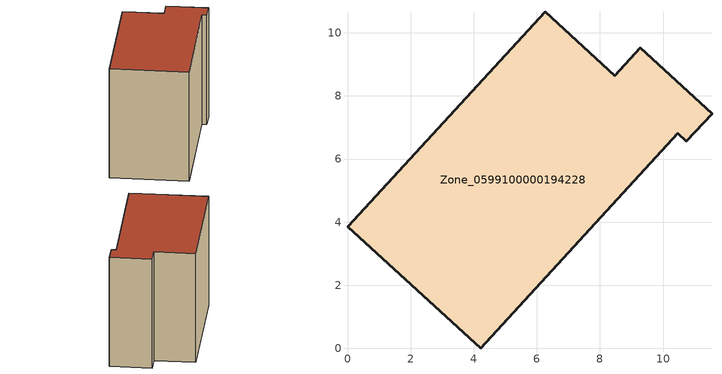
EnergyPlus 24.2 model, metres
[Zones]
Zone_0599100000194228
 floor ground (C_G): 9.28,9.53 11.55,7.44 10.74,6.56 10.47,6.81 4.22,0 0,3.86 6.27,10.67 8.47,8.64 z0
 wall outside (C_F): 6.27,10.67 0,3.86 4.22,0 10.47,6.81 10.74,6.56 11.55,7.44 9.28,9.53 8.47,8.64 6.27,10.67 z0:8.7
 roof outside (C_R): 9.28,9.53 8.47,8.64 6.27,10.67 0,3.86 4.22,0 10.47,6.81 10.74,6.56 11.55,7.44 z8.7
[BUILDING]
Pand.0599100000194228: North Axis=0; Terrain=City; Loads Convergence Tolerance Value=0.04; Temperature Convergence Tolerance Value=0.4; Solar Distribution=FullExterior; Maximum Number of Warmup Days=25; Minimum Number of Warmup Days=1
[Site:Location]
Rotterdam.The.Hague.AP_ZH_NLD Design_Conditions: Latitude=51.96; Longitude=4.45; Time Zone=1; Elevation=-4.5
[SITE:GROUNDTEMPERATURE:BUILDINGSURFACE]
18, 18, 18, 18, 18, 18, 18, 18, 18, 18, 18, 18
[MATERIAL] Thermal Absorptance=0.9; Solar Absorptance=0.7; Visible Absorptance=0.7
Name | Roughness | Thickness | Conductivity | Density | Specific Heat
G.TI.1975-1991 | MediumSmooth | 0.15 | 0.288461 | 540 | 1210
F.TI.1975-1991 | Rough | 0.3 | 0.230769 | 1920 | 840
R.TI.1975-1991 | MediumRough | 0.2 | 0.153846 | 1500 | 1000
[CONSTRUCTION]
C_G: G.TI.1975-1991
C_F: F.TI.1975-1991
C_R: R.TI.1975-1991
[ZONE]
Zone_0599100000194228: Type=1; Multiplier=1; Ceiling Height=Autocalculate; Volume=Autocalculate; Floor Area=autocalculate; Part of Total Floor Area=Yes
[ZONEINFILTRATION:DESIGNFLOWRATE]
Infil_Zone_0599100000194228: Zone or ZoneList or Space or SpaceList=Zone_0599100000194228; Schedule=AlwaysOn; Design Flow Rate Calculation Method=Flow/Area; Flow Rate per Floor Area=0.003; Constant Term Coefficient=1; Temperature Term Coefficient=0; Velocity Term Coefficient=0; Velocity Squared Term Coefficient=0
[HVACTEMPLATE:ZONE:IDEALLOADSAIRSYSTEM]
Zone_0599100000194228: Maximum Heating Supply Air Temperature=50; Minimum Cooling Supply Air Temperature=13; Maximum Heating Supply Air Humidity Ratio=0.0156; Minimum Cooling Supply Air Humidity Ratio=0.0077; Heating Limit=NoLimit; Cooling Limit=NoLimit; Dehumidification Control Type=ConstantSensibleHeatRatio; Cooling Sensible Heat Ratio=0.7; Dehumidification Setpoint=60; Humidification Control Type=None; Humidification Setpoint=30; Outdoor Air Method=None; Outdoor Air Flow Rate per Person=0.00944; Outdoor Air Flow Rate per Zone Floor Area=0; Outdoor Air Flow Rate per Zone=0; Demand Controlled Ventilation Type=None; Outdoor Air Economizer Type=NoEconomizer; Heat Recovery Type=None; Sensible Heat Recovery Effectiveness=0.7; Latent Heat Recovery Effectiveness=0.65
[ZONECONTROL:THERMOSTAT]
ThermostatControl_Zone_0599100000194228: Zone or ZoneList=Zone_0599100000194228; Control Type Schedule=DualSetpointControlType; Control 1=Thermostat_Zone_0599100000194228; Temperature Difference Between Cutout And Setpoint=0
[THERMOSTATSETPOINT:DUALSETPOINT]
Thermostat_Zone_0599100000194228: Heating Setpoint Temperature Schedule=HeatingSetpoint_Zone_0599100000194228; Cooling Setpoint Temperature Schedule=CoolingSetpoint_Zone_0599100000194228
[SCHEDULE:COMPACT]
HeatingSetpoint_Zone_0599100000194228: Through: 12/31, For: AllDays, Until: 24:00, 21
CoolingSetpoint_Zone_0599100000194228: Through: 12/31, For: AllDays, Until: 24:00, 24
DualSetpointControlType: Through: 12/31, For: AllDays, Until: 24:00, 4
AlwaysOn: Through: 12/31, For: AllDays, Until: 24:00, 1
